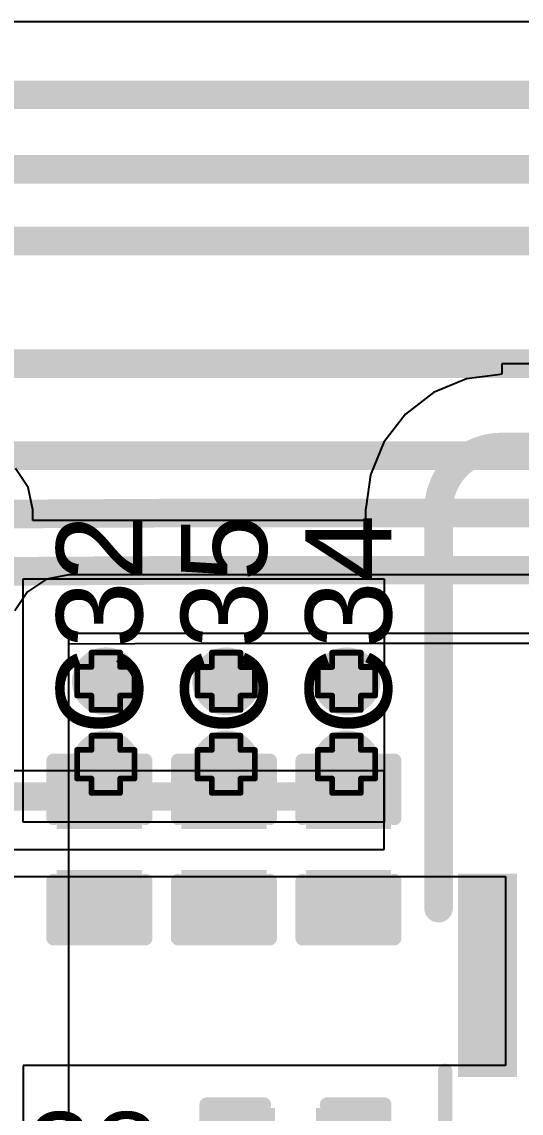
# Model space of a CAD drawing. Header units: inches. Extents: x -5 to 501, y -9 to 81.
# Drawn here: x 96.13 to 100.55, y 28.53 to 38.21 of the extents above; entities that cross this region are included whole.
import ezdxf

# ---------------------------------------------------------------- set-up
doc = ezdxf.new("R2010")
doc.units = ezdxf.units.IN
for name, color, linetype in [('Bottom Layer', 5, 'Continuous'), ('Drill Drawing', 1, 'Continuous'), ('Ground', 16, 'Continuous'), ('Power', 76, 'Continuous'), ('Top Layer', 1, 'Continuous'), ('Top Overlay', 2, 'Continuous'), ('Top Paste', 8, 'Continuous'), ('Top Solder', 216, 'Continuous'), ('Via Holes', 16, 'Continuous')]:
    doc.layers.add(name, color=color, linetype=linetype)
doc.styles.add('Arial', font='', dxfattribs={"height": 0.2})
doc.styles.get('Arial').set_extended_font_data('Arial')

msp = doc.modelspace()

# ---------------------------------------------------------------- hatches: boundary and pattern name
at = {"layer": 'Bottom Layer'}
h = msp.add_hatch(color=5, dxfattribs=at)
edge = h.paths.add_edge_path()
edge.add_arc((96.8725, 32.3651), 0.3, 0, 360)
h = msp.add_hatch(color=5, dxfattribs=at)
edge = h.paths.add_edge_path()
edge.add_arc((97.9393, 32.3644), 0.3, 0, 360)
h = msp.add_hatch(color=5, dxfattribs=at)
edge = h.paths.add_edge_path()
edge.add_arc((99.0061, 32.3644), 0.3, 0, 360)
h = msp.add_hatch(color=5, dxfattribs=at)
edge = h.paths.add_edge_path()
edge.add_arc((96.8725, 31.6285), 0.3, 0, 360)
h = msp.add_hatch(color=5, dxfattribs=at)
edge = h.paths.add_edge_path()
edge.add_arc((97.9393, 31.6285), 0.3, 0, 360)
h = msp.add_hatch(color=5, dxfattribs=at)
edge = h.paths.add_edge_path()
edge.add_arc((99.0061, 31.6285), 0.3, 0, 360)
at = {"layer": 'Ground'}
h = msp.add_hatch(color=16, dxfattribs=at)
edge = h.paths.add_edge_path()
edge.add_arc((96.8725, 32.3651), 0.3, 0, 360)
h = msp.add_hatch(color=16, dxfattribs=at)
edge = h.paths.add_edge_path()
edge.add_arc((97.9393, 32.3644), 0.3, 0, 360)
h = msp.add_hatch(color=16, dxfattribs=at)
edge = h.paths.add_edge_path()
edge.add_arc((99.0061, 32.3644), 0.3, 0, 360)
h = msp.add_hatch(color=16, dxfattribs=at)
edge = h.paths.add_edge_path()
edge.add_arc((96.8725, 31.6285), 0.3, 0, 360)
h = msp.add_hatch(color=16, dxfattribs=at)
edge = h.paths.add_edge_path()
edge.add_arc((97.9393, 31.6285), 0.3, 0, 360)
h = msp.add_hatch(color=16, dxfattribs=at)
edge = h.paths.add_edge_path()
edge.add_arc((99.0061, 31.6285), 0.3, 0, 360)
at = {"layer": 'Power'}
h = msp.add_hatch(color=76, dxfattribs=at)
edge = h.paths.add_edge_path()
edge.add_arc((96.8725, 32.3651), 0.3, 0, 360)
h = msp.add_hatch(color=76, dxfattribs=at)
edge = h.paths.add_edge_path()
edge.add_arc((97.9393, 32.3644), 0.3, 0, 360)
h = msp.add_hatch(color=76, dxfattribs=at)
edge = h.paths.add_edge_path()
edge.add_arc((99.0061, 32.3644), 0.3, 0, 360)
h = msp.add_hatch(color=76, dxfattribs=at)
edge = h.paths.add_edge_path()
edge.add_arc((96.8725, 31.6285), 0.3, 0, 360)
h = msp.add_hatch(color=76, dxfattribs=at)
edge = h.paths.add_edge_path()
edge.add_arc((97.9393, 31.6285), 0.3, 0, 360)
h = msp.add_hatch(color=76, dxfattribs=at)
edge = h.paths.add_edge_path()
edge.add_arc((99.0061, 31.6285), 0.3, 0, 360)
at = {"layer": 'Top Layer'}
h = msp.add_hatch(color=1, dxfattribs=at)
edge = h.paths.add_edge_path()
edge.add_arc((96.8725, 32.3651), 0.3, 0, 360)
h = msp.add_hatch(color=1, dxfattribs=at)
edge = h.paths.add_edge_path()
edge.add_arc((97.9393, 32.3644), 0.3, 0, 360)
h = msp.add_hatch(color=1, dxfattribs=at)
edge = h.paths.add_edge_path()
edge.add_arc((99.0061, 32.3644), 0.3, 0, 360)
h = msp.add_hatch(color=1, dxfattribs=at)
edge = h.paths.add_edge_path()
edge.add_arc((96.8725, 31.6285), 0.3, 0, 360)
h = msp.add_hatch(color=1, dxfattribs=at)
edge = h.paths.add_edge_path()
edge.add_arc((97.9393, 31.6285), 0.3, 0, 360)
h = msp.add_hatch(color=1, dxfattribs=at)
edge = h.paths.add_edge_path()
edge.add_arc((99.0061, 31.6285), 0.3, 0, 360)
for points in [[(96.4985, 31.5714), (97.1335, 31.5714), (97.1335, 31.1142), (96.4985, 31.1142)], [(97.6021, 31.5714), (98.2371, 31.5714), (98.2371, 31.1142), (97.6021, 31.1142)], [(98.7057, 31.5714), (99.3407, 31.5714), (99.3407, 31.1142), (98.7057, 31.1142)], [(96.4985, 30.6316), (97.1335, 30.6316), (97.1335, 30.1744), (96.4985, 30.1744)], [(97.6021, 30.6316), (98.2371, 30.6316), (98.2371, 30.1744), (97.6021, 30.1744)], [(98.7057, 30.6316), (99.3407, 30.6316), (99.3407, 30.1744), (98.7057, 30.1744)], [(100.0963, 30.5554), (100.4163, 30.5554), (100.4163, 28.9554), (100.0963, 28.9554)]]:
    msp.add_hatch(color=1, dxfattribs=at).paths.add_polyline_path(points)
at = {"layer": 'Top Paste'}
for points in [[(96.4985, 31.5714), (97.1335, 31.5714), (97.1335, 31.1142), (96.4985, 31.1142)], [(97.6021, 31.5714), (98.2371, 31.5714), (98.2371, 31.1142), (97.6021, 31.1142)], [(98.7057, 31.5714), (99.3407, 31.5714), (99.3407, 31.1142), (98.7057, 31.1142)], [(96.4985, 30.6316), (97.1335, 30.6316), (97.1335, 30.1744), (96.4985, 30.1744)], [(97.6021, 30.6316), (98.2371, 30.6316), (98.2371, 30.1744), (97.6021, 30.1744)], [(98.7057, 30.6316), (99.3407, 30.6316), (99.3407, 30.1744), (98.7057, 30.1744)], [(100.0963, 30.5554), (100.4163, 30.5554), (100.4163, 28.9554), (100.0963, 28.9554)]]:
    msp.add_hatch(color=8, dxfattribs=at).paths.add_polyline_path(points)
at = {"layer": 'Top Solder'}
for points in [[(96.4385, 31.6314), (97.1935, 31.6314), (97.1935, 31.0542), (96.4385, 31.0542)], [(97.5421, 31.6314), (98.2971, 31.6314), (98.2971, 31.0542), (97.5421, 31.0542)], [(98.6457, 31.6314), (99.4007, 31.6314), (99.4007, 31.0542), (98.6457, 31.0542)], [(96.4385, 30.6916), (97.1935, 30.6916), (97.1935, 30.1144), (96.4385, 30.1144)], [(97.5421, 30.6916), (98.2971, 30.6916), (98.2971, 30.1144), (97.5421, 30.1144)], [(98.6457, 30.6916), (99.4007, 30.6916), (99.4007, 30.1144), (98.6457, 30.1144)], [(99.9947, 30.657), (100.5179, 30.657), (100.5179, 28.8538), (99.9947, 28.8538)], [(97.7948, 27.8261), (97.7948, 28.5811), (98.372, 28.5811), (98.372, 27.8261)], [(98.7346, 27.8261), (98.7346, 28.5811), (99.3118, 28.5811), (99.3118, 27.8261)]]:
    msp.add_hatch(color=216, dxfattribs=at).paths.add_polyline_path(points)
at = {"layer": 'Via Holes'}
h = msp.add_hatch(color=7, dxfattribs=at)
edge = h.paths.add_edge_path()
edge.add_arc((96.8725, 32.3651), 0.15, 0, 360)
h = msp.add_hatch(color=7, dxfattribs=at)
edge = h.paths.add_edge_path()
edge.add_arc((97.9393, 32.3644), 0.15, 0, 360)
h = msp.add_hatch(color=7, dxfattribs=at)
edge = h.paths.add_edge_path()
edge.add_arc((99.0061, 32.3644), 0.15, 0, 360)
h = msp.add_hatch(color=7, dxfattribs=at)
edge = h.paths.add_edge_path()
edge.add_arc((96.8725, 31.6285), 0.15, 0, 360)
h = msp.add_hatch(color=7, dxfattribs=at)
edge = h.paths.add_edge_path()
edge.add_arc((97.9393, 31.6285), 0.15, 0, 360)
h = msp.add_hatch(color=7, dxfattribs=at)
edge = h.paths.add_edge_path()
edge.add_arc((99.0061, 31.6285), 0.15, 0, 360)

# ---------------------------------------------------------------- linework, layer by layer
at = {"layer": 'Bottom Layer'}
for p, q in [((105.7028, 38.214), (73.1881, 38.214)), ((96.5454, 32.6957), (97.7161, 32.7028)), ((96.5454, 23.6353), (96.5454, 32.6957)), ((97.7161, 32.7028), (103.8499, 32.7028))]:
    msp.add_line(p, q, dxfattribs=at)
for points in [[(73.1881, 37.5666, 0.254, 0.254, 0), (106.1974, 37.5666, 0.254, 0.254, 0)], [(73.6707, 36.9062, 0.254, 0.254, 0), (104.517, 36.9062, 0.254, 0.254, 0)], [(73.8739, 36.2712, 0.254, 0.254, 0), (103.1224, 36.2712, 0.254, 0.254, 0)], [(74.1657, 35.1809, 0.254, 0.254, 0), (102.1814, 35.1809, 0.254, 0.254, 0)], [(91.8271, 34.3662, 0.254, 0.254, 0), (103.0388, 34.3662, 0.254, 0.254, 0)], [(93.9212, 33.8353, 0.254, 0.254, 0), (97.7107, 33.8582, 0.254, 0.254, 0)], [(97.7107, 33.8582, 0.254, 0.254, -0.001511), (97.7138, 33.8582, 0.254, 0.254, 0)], [(97.7138, 33.8582, 0.254, 0.254, 0), (103.8499, 33.8582, 0.254, 0.254, 0)], [(94.6231, 33.3315, 0.254, 0.254, 0), (97.7122, 33.3502, 0.254, 0.254, 0)], [(97.7122, 33.3502, 0.254, 0.254, 0), (97.7122, 33.3502, 0.254, 0.254, 0)], [(97.7143, 33.3502, 0.254, 0.254, -0.001048), (97.7122, 33.3502, 0.254, 0.254, 0)], [(97.7143, 33.3502, 0.254, 0.254, 0), (103.8499, 33.3502, 0.254, 0.254, 0)]]:
    msp.add_lwpolyline(points, format="xyseb", dxfattribs=at)
for points in [[(97.6472, 33.8582, 0.127, 0.127, 1), (97.7742, 33.8582, 0.127, 0.127, 1)], [(97.6472, 33.8582, 0.127, 0.127, 1), (97.7742, 33.8582, 0.127, 0.127, 1)], [(97.6503, 33.8582, 0.127, 0.127, 1), (97.7773, 33.8582, 0.127, 0.127, 1)], [(97.6503, 33.8582, 0.127, 0.127, 1), (97.7773, 33.8582, 0.127, 0.127, 1)], [(97.6487, 33.3502, 0.127, 0.127, 1), (97.7757, 33.3502, 0.127, 0.127, 1)], [(97.6487, 33.3502, 0.127, 0.127, 1), (97.7757, 33.3502, 0.127, 0.127, 1)], [(97.6487, 33.3502, 0.127, 0.127, 1), (97.7757, 33.3502, 0.127, 0.127, 1)], [(97.6487, 33.3502, 0.127, 0.127, 1), (97.7757, 33.3502, 0.127, 0.127, 1)], [(97.6508, 33.3502, 0.127, 0.127, 1), (97.7778, 33.3502, 0.127, 0.127, 1)], [(97.6508, 33.3502, 0.127, 0.127, 1), (97.7778, 33.3502, 0.127, 0.127, 1)]]:
    msp.add_lwpolyline(points, format="xyseb", close=True, dxfattribs=at)
at = {"layer": 'Drill Drawing'}
for points in [[(96.7455, 32.4921, 0.0508, 0.0508, 0), (96.7455, 32.6191, 0.0508, 0.0508, 0)], [(96.7455, 32.6191, 0.0508, 0.0508, 0), (96.9995, 32.6191, 0.0508, 0.0508, 0)], [(96.9995, 32.4921, 0.0508, 0.0508, 0), (96.9995, 32.6191, 0.0508, 0.0508, 0)], [(97.8123, 32.4914, 0.0508, 0.0508, 0), (97.8123, 32.6184, 0.0508, 0.0508, 0)], [(97.8123, 32.6184, 0.0508, 0.0508, 0), (98.0663, 32.6184, 0.0508, 0.0508, 0)], [(98.0663, 32.4914, 0.0508, 0.0508, 0), (98.0663, 32.6184, 0.0508, 0.0508, 0)], [(98.8791, 32.4914, 0.0508, 0.0508, 0), (98.8791, 32.6184, 0.0508, 0.0508, 0)], [(98.8791, 32.6184, 0.0508, 0.0508, 0), (99.1331, 32.6184, 0.0508, 0.0508, 0)], [(99.1331, 32.4914, 0.0508, 0.0508, 0), (99.1331, 32.6184, 0.0508, 0.0508, 0)], [(96.6185, 32.2381, 0.0508, 0.0508, 0), (96.6185, 32.4921, 0.0508, 0.0508, 0)], [(96.6185, 32.4921, 0.0508, 0.0508, 0), (96.7455, 32.4921, 0.0508, 0.0508, 0)], [(96.9995, 32.4921, 0.0508, 0.0508, 0), (97.1265, 32.4921, 0.0508, 0.0508, 0)], [(97.1265, 32.2381, 0.0508, 0.0508, 0), (97.1265, 32.4921, 0.0508, 0.0508, 0)], [(97.6853, 32.2374, 0.0508, 0.0508, 0), (97.6853, 32.4914, 0.0508, 0.0508, 0)], [(97.6853, 32.4914, 0.0508, 0.0508, 0), (97.8123, 32.4914, 0.0508, 0.0508, 0)], [(98.0663, 32.4914, 0.0508, 0.0508, 0), (98.1933, 32.4914, 0.0508, 0.0508, 0)], [(98.1933, 32.2374, 0.0508, 0.0508, 0), (98.1933, 32.4914, 0.0508, 0.0508, 0)], [(98.7521, 32.2374, 0.0508, 0.0508, 0), (98.7521, 32.4914, 0.0508, 0.0508, 0)], [(98.7521, 32.4914, 0.0508, 0.0508, 0), (98.8791, 32.4914, 0.0508, 0.0508, 0)], [(99.1331, 32.4914, 0.0508, 0.0508, 0), (99.2601, 32.4914, 0.0508, 0.0508, 0)], [(99.2601, 32.2374, 0.0508, 0.0508, 0), (99.2601, 32.4914, 0.0508, 0.0508, 0)], [(96.6185, 32.2381, 0.0508, 0.0508, 0), (96.7455, 32.2381, 0.0508, 0.0508, 0)], [(96.7455, 32.1111, 0.0508, 0.0508, 0), (96.7455, 32.2381, 0.0508, 0.0508, 0)], [(96.9995, 32.2381, 0.0508, 0.0508, 0), (97.1265, 32.2381, 0.0508, 0.0508, 0)], [(96.9995, 32.1111, 0.0508, 0.0508, 0), (96.9995, 32.2381, 0.0508, 0.0508, 0)], [(97.6853, 32.2374, 0.0508, 0.0508, 0), (97.8123, 32.2374, 0.0508, 0.0508, 0)], [(97.8123, 32.1104, 0.0508, 0.0508, 0), (97.8123, 32.2374, 0.0508, 0.0508, 0)], [(98.0663, 32.2374, 0.0508, 0.0508, 0), (98.1933, 32.2374, 0.0508, 0.0508, 0)], [(98.0663, 32.1104, 0.0508, 0.0508, 0), (98.0663, 32.2374, 0.0508, 0.0508, 0)], [(98.7521, 32.2374, 0.0508, 0.0508, 0), (98.8791, 32.2374, 0.0508, 0.0508, 0)], [(98.8791, 32.1104, 0.0508, 0.0508, 0), (98.8791, 32.2374, 0.0508, 0.0508, 0)], [(99.1331, 32.2374, 0.0508, 0.0508, 0), (99.2601, 32.2374, 0.0508, 0.0508, 0)], [(99.1331, 32.1104, 0.0508, 0.0508, 0), (99.1331, 32.2374, 0.0508, 0.0508, 0)], [(96.7455, 32.1111, 0.0508, 0.0508, 0), (96.9995, 32.1111, 0.0508, 0.0508, 0)], [(97.8123, 32.1104, 0.0508, 0.0508, 0), (98.0663, 32.1104, 0.0508, 0.0508, 0)], [(98.8791, 32.1104, 0.0508, 0.0508, 0), (99.1331, 32.1104, 0.0508, 0.0508, 0)], [(96.7455, 31.7555, 0.0508, 0.0508, 0), (96.7455, 31.8825, 0.0508, 0.0508, 0)], [(96.7455, 31.8825, 0.0508, 0.0508, 0), (96.9995, 31.8825, 0.0508, 0.0508, 0)], [(96.9995, 31.7555, 0.0508, 0.0508, 0), (96.9995, 31.8825, 0.0508, 0.0508, 0)], [(97.8123, 31.7555, 0.0508, 0.0508, 0), (97.8123, 31.8825, 0.0508, 0.0508, 0)], [(97.8123, 31.8825, 0.0508, 0.0508, 0), (98.0663, 31.8825, 0.0508, 0.0508, 0)], [(98.0663, 31.7555, 0.0508, 0.0508, 0), (98.0663, 31.8825, 0.0508, 0.0508, 0)], [(98.8791, 31.7555, 0.0508, 0.0508, 0), (98.8791, 31.8825, 0.0508, 0.0508, 0)], [(98.8791, 31.8825, 0.0508, 0.0508, 0), (99.1331, 31.8825, 0.0508, 0.0508, 0)], [(99.1331, 31.7555, 0.0508, 0.0508, 0), (99.1331, 31.8825, 0.0508, 0.0508, 0)], [(96.6185, 31.5015, 0.0508, 0.0508, 0), (96.6185, 31.7555, 0.0508, 0.0508, 0)], [(96.6185, 31.7555, 0.0508, 0.0508, 0), (96.7455, 31.7555, 0.0508, 0.0508, 0)], [(96.9995, 31.7555, 0.0508, 0.0508, 0), (97.1265, 31.7555, 0.0508, 0.0508, 0)], [(97.1265, 31.5015, 0.0508, 0.0508, 0), (97.1265, 31.7555, 0.0508, 0.0508, 0)], [(97.6853, 31.5015, 0.0508, 0.0508, 0), (97.6853, 31.7555, 0.0508, 0.0508, 0)], [(97.6853, 31.7555, 0.0508, 0.0508, 0), (97.8123, 31.7555, 0.0508, 0.0508, 0)], [(98.0663, 31.7555, 0.0508, 0.0508, 0), (98.1933, 31.7555, 0.0508, 0.0508, 0)], [(98.1933, 31.5015, 0.0508, 0.0508, 0), (98.1933, 31.7555, 0.0508, 0.0508, 0)], [(98.7521, 31.5015, 0.0508, 0.0508, 0), (98.7521, 31.7555, 0.0508, 0.0508, 0)], [(98.7521, 31.7555, 0.0508, 0.0508, 0), (98.8791, 31.7555, 0.0508, 0.0508, 0)], [(99.1331, 31.7555, 0.0508, 0.0508, 0), (99.2601, 31.7555, 0.0508, 0.0508, 0)], [(99.2601, 31.5015, 0.0508, 0.0508, 0), (99.2601, 31.7555, 0.0508, 0.0508, 0)], [(96.6185, 31.5015, 0.0508, 0.0508, 0), (96.7455, 31.5015, 0.0508, 0.0508, 0)], [(96.7455, 31.3745, 0.0508, 0.0508, 0), (96.7455, 31.5015, 0.0508, 0.0508, 0)], [(96.9995, 31.5015, 0.0508, 0.0508, 0), (97.1265, 31.5015, 0.0508, 0.0508, 0)], [(96.9995, 31.3745, 0.0508, 0.0508, 0), (96.9995, 31.5015, 0.0508, 0.0508, 0)], [(97.6853, 31.5015, 0.0508, 0.0508, 0), (97.8123, 31.5015, 0.0508, 0.0508, 0)], [(97.8123, 31.3745, 0.0508, 0.0508, 0), (97.8123, 31.5015, 0.0508, 0.0508, 0)], [(98.0663, 31.5015, 0.0508, 0.0508, 0), (98.1933, 31.5015, 0.0508, 0.0508, 0)], [(98.0663, 31.3745, 0.0508, 0.0508, 0), (98.0663, 31.5015, 0.0508, 0.0508, 0)], [(98.7521, 31.5015, 0.0508, 0.0508, 0), (98.8791, 31.5015, 0.0508, 0.0508, 0)], [(98.8791, 31.3745, 0.0508, 0.0508, 0), (98.8791, 31.5015, 0.0508, 0.0508, 0)], [(99.1331, 31.5015, 0.0508, 0.0508, 0), (99.2601, 31.5015, 0.0508, 0.0508, 0)], [(99.1331, 31.3745, 0.0508, 0.0508, 0), (99.1331, 31.5015, 0.0508, 0.0508, 0)], [(96.7455, 31.3745, 0.0508, 0.0508, 0), (96.9995, 31.3745, 0.0508, 0.0508, 0)], [(97.8123, 31.3745, 0.0508, 0.0508, 0), (98.0663, 31.3745, 0.0508, 0.0508, 0)], [(98.8791, 31.3745, 0.0508, 0.0508, 0), (99.1331, 31.3745, 0.0508, 0.0508, 0)]]:
    msp.add_lwpolyline(points, format="xyseb", dxfattribs=at)
for points in [[(96.7328, 32.6191, 0.0254, 0.0254, 1), (96.7582, 32.6191, 0.0254, 0.0254, 1)], [(96.7328, 32.6191, 0.0254, 0.0254, 1), (96.7582, 32.6191, 0.0254, 0.0254, 1)], [(96.9868, 32.6191, 0.0254, 0.0254, 1), (97.0122, 32.6191, 0.0254, 0.0254, 1)], [(96.9868, 32.6191, 0.0254, 0.0254, 1), (97.0122, 32.6191, 0.0254, 0.0254, 1)], [(97.7996, 32.6184, 0.0254, 0.0254, 1), (97.825, 32.6184, 0.0254, 0.0254, 1)], [(97.7996, 32.6184, 0.0254, 0.0254, 1), (97.825, 32.6184, 0.0254, 0.0254, 1)], [(98.0536, 32.6184, 0.0254, 0.0254, 1), (98.079, 32.6184, 0.0254, 0.0254, 1)], [(98.0536, 32.6184, 0.0254, 0.0254, 1), (98.079, 32.6184, 0.0254, 0.0254, 1)], [(98.8664, 32.6184, 0.0254, 0.0254, 1), (98.8918, 32.6184, 0.0254, 0.0254, 1)], [(98.8664, 32.6184, 0.0254, 0.0254, 1), (98.8918, 32.6184, 0.0254, 0.0254, 1)], [(99.1204, 32.6184, 0.0254, 0.0254, 1), (99.1458, 32.6184, 0.0254, 0.0254, 1)], [(99.1204, 32.6184, 0.0254, 0.0254, 1), (99.1458, 32.6184, 0.0254, 0.0254, 1)], [(96.6058, 32.4921, 0.0254, 0.0254, 1), (96.6312, 32.4921, 0.0254, 0.0254, 1)], [(96.6058, 32.4921, 0.0254, 0.0254, 1), (96.6312, 32.4921, 0.0254, 0.0254, 1)], [(96.7328, 32.4921, 0.0254, 0.0254, 1), (96.7582, 32.4921, 0.0254, 0.0254, 1)], [(96.7328, 32.4921, 0.0254, 0.0254, 1), (96.7582, 32.4921, 0.0254, 0.0254, 1)], [(96.9868, 32.4921, 0.0254, 0.0254, 1), (97.0122, 32.4921, 0.0254, 0.0254, 1)], [(96.9868, 32.4921, 0.0254, 0.0254, 1), (97.0122, 32.4921, 0.0254, 0.0254, 1)], [(97.1138, 32.4921, 0.0254, 0.0254, 1), (97.1392, 32.4921, 0.0254, 0.0254, 1)], [(97.1138, 32.4921, 0.0254, 0.0254, 1), (97.1392, 32.4921, 0.0254, 0.0254, 1)], [(97.6726, 32.4914, 0.0254, 0.0254, 1), (97.698, 32.4914, 0.0254, 0.0254, 1)], [(97.6726, 32.4914, 0.0254, 0.0254, 1), (97.698, 32.4914, 0.0254, 0.0254, 1)], [(97.7996, 32.4914, 0.0254, 0.0254, 1), (97.825, 32.4914, 0.0254, 0.0254, 1)], [(97.7996, 32.4914, 0.0254, 0.0254, 1), (97.825, 32.4914, 0.0254, 0.0254, 1)], [(98.0536, 32.4914, 0.0254, 0.0254, 1), (98.079, 32.4914, 0.0254, 0.0254, 1)], [(98.0536, 32.4914, 0.0254, 0.0254, 1), (98.079, 32.4914, 0.0254, 0.0254, 1)], [(98.1806, 32.4914, 0.0254, 0.0254, 1), (98.206, 32.4914, 0.0254, 0.0254, 1)], [(98.1806, 32.4914, 0.0254, 0.0254, 1), (98.206, 32.4914, 0.0254, 0.0254, 1)], [(98.7394, 32.4914, 0.0254, 0.0254, 1), (98.7648, 32.4914, 0.0254, 0.0254, 1)], [(98.7394, 32.4914, 0.0254, 0.0254, 1), (98.7648, 32.4914, 0.0254, 0.0254, 1)], [(98.8664, 32.4914, 0.0254, 0.0254, 1), (98.8918, 32.4914, 0.0254, 0.0254, 1)], [(98.8664, 32.4914, 0.0254, 0.0254, 1), (98.8918, 32.4914, 0.0254, 0.0254, 1)], [(99.1204, 32.4914, 0.0254, 0.0254, 1), (99.1458, 32.4914, 0.0254, 0.0254, 1)], [(99.1204, 32.4914, 0.0254, 0.0254, 1), (99.1458, 32.4914, 0.0254, 0.0254, 1)], [(99.2474, 32.4914, 0.0254, 0.0254, 1), (99.2728, 32.4914, 0.0254, 0.0254, 1)], [(99.2474, 32.4914, 0.0254, 0.0254, 1), (99.2728, 32.4914, 0.0254, 0.0254, 1)], [(96.6058, 32.2381, 0.0254, 0.0254, 1), (96.6312, 32.2381, 0.0254, 0.0254, 1)], [(96.6058, 32.2381, 0.0254, 0.0254, 1), (96.6312, 32.2381, 0.0254, 0.0254, 1)], [(96.7328, 32.2381, 0.0254, 0.0254, 1), (96.7582, 32.2381, 0.0254, 0.0254, 1)], [(96.7328, 32.2381, 0.0254, 0.0254, 1), (96.7582, 32.2381, 0.0254, 0.0254, 1)], [(96.9868, 32.2381, 0.0254, 0.0254, 1), (97.0122, 32.2381, 0.0254, 0.0254, 1)], [(96.9868, 32.2381, 0.0254, 0.0254, 1), (97.0122, 32.2381, 0.0254, 0.0254, 1)], [(97.1138, 32.2381, 0.0254, 0.0254, 1), (97.1392, 32.2381, 0.0254, 0.0254, 1)], [(97.1138, 32.2381, 0.0254, 0.0254, 1), (97.1392, 32.2381, 0.0254, 0.0254, 1)], [(97.6726, 32.2374, 0.0254, 0.0254, 1), (97.698, 32.2374, 0.0254, 0.0254, 1)], [(97.6726, 32.2374, 0.0254, 0.0254, 1), (97.698, 32.2374, 0.0254, 0.0254, 1)], [(97.7996, 32.2374, 0.0254, 0.0254, 1), (97.825, 32.2374, 0.0254, 0.0254, 1)], [(97.7996, 32.2374, 0.0254, 0.0254, 1), (97.825, 32.2374, 0.0254, 0.0254, 1)], [(98.0536, 32.2374, 0.0254, 0.0254, 1), (98.079, 32.2374, 0.0254, 0.0254, 1)], [(98.0536, 32.2374, 0.0254, 0.0254, 1), (98.079, 32.2374, 0.0254, 0.0254, 1)], [(98.1806, 32.2374, 0.0254, 0.0254, 1), (98.206, 32.2374, 0.0254, 0.0254, 1)], [(98.1806, 32.2374, 0.0254, 0.0254, 1), (98.206, 32.2374, 0.0254, 0.0254, 1)], [(98.7394, 32.2374, 0.0254, 0.0254, 1), (98.7648, 32.2374, 0.0254, 0.0254, 1)], [(98.7394, 32.2374, 0.0254, 0.0254, 1), (98.7648, 32.2374, 0.0254, 0.0254, 1)], [(98.8664, 32.2374, 0.0254, 0.0254, 1), (98.8918, 32.2374, 0.0254, 0.0254, 1)], [(98.8664, 32.2374, 0.0254, 0.0254, 1), (98.8918, 32.2374, 0.0254, 0.0254, 1)], [(99.1204, 32.2374, 0.0254, 0.0254, 1), (99.1458, 32.2374, 0.0254, 0.0254, 1)], [(99.1204, 32.2374, 0.0254, 0.0254, 1), (99.1458, 32.2374, 0.0254, 0.0254, 1)], [(99.2474, 32.2374, 0.0254, 0.0254, 1), (99.2728, 32.2374, 0.0254, 0.0254, 1)], [(99.2474, 32.2374, 0.0254, 0.0254, 1), (99.2728, 32.2374, 0.0254, 0.0254, 1)], [(96.7328, 32.1111, 0.0254, 0.0254, 1), (96.7582, 32.1111, 0.0254, 0.0254, 1)], [(96.7328, 32.1111, 0.0254, 0.0254, 1), (96.7582, 32.1111, 0.0254, 0.0254, 1)], [(96.9868, 32.1111, 0.0254, 0.0254, 1), (97.0122, 32.1111, 0.0254, 0.0254, 1)], [(96.9868, 32.1111, 0.0254, 0.0254, 1), (97.0122, 32.1111, 0.0254, 0.0254, 1)], [(97.7996, 32.1104, 0.0254, 0.0254, 1), (97.825, 32.1104, 0.0254, 0.0254, 1)], [(97.7996, 32.1104, 0.0254, 0.0254, 1), (97.825, 32.1104, 0.0254, 0.0254, 1)], [(98.0536, 32.1104, 0.0254, 0.0254, 1), (98.079, 32.1104, 0.0254, 0.0254, 1)], [(98.0536, 32.1104, 0.0254, 0.0254, 1), (98.079, 32.1104, 0.0254, 0.0254, 1)], [(98.8664, 32.1104, 0.0254, 0.0254, 1), (98.8918, 32.1104, 0.0254, 0.0254, 1)], [(98.8664, 32.1104, 0.0254, 0.0254, 1), (98.8918, 32.1104, 0.0254, 0.0254, 1)], [(99.1204, 32.1104, 0.0254, 0.0254, 1), (99.1458, 32.1104, 0.0254, 0.0254, 1)], [(99.1204, 32.1104, 0.0254, 0.0254, 1), (99.1458, 32.1104, 0.0254, 0.0254, 1)], [(96.7328, 31.8825, 0.0254, 0.0254, 1), (96.7582, 31.8825, 0.0254, 0.0254, 1)], [(96.7328, 31.8825, 0.0254, 0.0254, 1), (96.7582, 31.8825, 0.0254, 0.0254, 1)], [(96.9868, 31.8825, 0.0254, 0.0254, 1), (97.0122, 31.8825, 0.0254, 0.0254, 1)], [(96.9868, 31.8825, 0.0254, 0.0254, 1), (97.0122, 31.8825, 0.0254, 0.0254, 1)], [(97.7996, 31.8825, 0.0254, 0.0254, 1), (97.825, 31.8825, 0.0254, 0.0254, 1)], [(97.7996, 31.8825, 0.0254, 0.0254, 1), (97.825, 31.8825, 0.0254, 0.0254, 1)], [(98.0536, 31.8825, 0.0254, 0.0254, 1), (98.079, 31.8825, 0.0254, 0.0254, 1)], [(98.0536, 31.8825, 0.0254, 0.0254, 1), (98.079, 31.8825, 0.0254, 0.0254, 1)], [(98.8664, 31.8825, 0.0254, 0.0254, 1), (98.8918, 31.8825, 0.0254, 0.0254, 1)], [(98.8664, 31.8825, 0.0254, 0.0254, 1), (98.8918, 31.8825, 0.0254, 0.0254, 1)], [(99.1204, 31.8825, 0.0254, 0.0254, 1), (99.1458, 31.8825, 0.0254, 0.0254, 1)], [(99.1204, 31.8825, 0.0254, 0.0254, 1), (99.1458, 31.8825, 0.0254, 0.0254, 1)], [(96.6058, 31.7555, 0.0254, 0.0254, 1), (96.6312, 31.7555, 0.0254, 0.0254, 1)], [(96.6058, 31.7555, 0.0254, 0.0254, 1), (96.6312, 31.7555, 0.0254, 0.0254, 1)], [(96.7328, 31.7555, 0.0254, 0.0254, 1), (96.7582, 31.7555, 0.0254, 0.0254, 1)], [(96.7328, 31.7555, 0.0254, 0.0254, 1), (96.7582, 31.7555, 0.0254, 0.0254, 1)], [(96.9868, 31.7555, 0.0254, 0.0254, 1), (97.0122, 31.7555, 0.0254, 0.0254, 1)], [(96.9868, 31.7555, 0.0254, 0.0254, 1), (97.0122, 31.7555, 0.0254, 0.0254, 1)], [(97.1138, 31.7555, 0.0254, 0.0254, 1), (97.1392, 31.7555, 0.0254, 0.0254, 1)], [(97.1138, 31.7555, 0.0254, 0.0254, 1), (97.1392, 31.7555, 0.0254, 0.0254, 1)], [(97.6726, 31.7555, 0.0254, 0.0254, 1), (97.698, 31.7555, 0.0254, 0.0254, 1)], [(97.6726, 31.7555, 0.0254, 0.0254, 1), (97.698, 31.7555, 0.0254, 0.0254, 1)], [(97.7996, 31.7555, 0.0254, 0.0254, 1), (97.825, 31.7555, 0.0254, 0.0254, 1)], [(97.7996, 31.7555, 0.0254, 0.0254, 1), (97.825, 31.7555, 0.0254, 0.0254, 1)], [(98.0536, 31.7555, 0.0254, 0.0254, 1), (98.079, 31.7555, 0.0254, 0.0254, 1)], [(98.0536, 31.7555, 0.0254, 0.0254, 1), (98.079, 31.7555, 0.0254, 0.0254, 1)], [(98.1806, 31.7555, 0.0254, 0.0254, 1), (98.206, 31.7555, 0.0254, 0.0254, 1)], [(98.1806, 31.7555, 0.0254, 0.0254, 1), (98.206, 31.7555, 0.0254, 0.0254, 1)], [(98.7394, 31.7555, 0.0254, 0.0254, 1), (98.7648, 31.7555, 0.0254, 0.0254, 1)], [(98.7394, 31.7555, 0.0254, 0.0254, 1), (98.7648, 31.7555, 0.0254, 0.0254, 1)], [(98.8664, 31.7555, 0.0254, 0.0254, 1), (98.8918, 31.7555, 0.0254, 0.0254, 1)], [(98.8664, 31.7555, 0.0254, 0.0254, 1), (98.8918, 31.7555, 0.0254, 0.0254, 1)], [(99.1204, 31.7555, 0.0254, 0.0254, 1), (99.1458, 31.7555, 0.0254, 0.0254, 1)], [(99.1204, 31.7555, 0.0254, 0.0254, 1), (99.1458, 31.7555, 0.0254, 0.0254, 1)], [(99.2474, 31.7555, 0.0254, 0.0254, 1), (99.2728, 31.7555, 0.0254, 0.0254, 1)], [(99.2474, 31.7555, 0.0254, 0.0254, 1), (99.2728, 31.7555, 0.0254, 0.0254, 1)], [(96.6058, 31.5015, 0.0254, 0.0254, 1), (96.6312, 31.5015, 0.0254, 0.0254, 1)], [(96.6058, 31.5015, 0.0254, 0.0254, 1), (96.6312, 31.5015, 0.0254, 0.0254, 1)], [(96.7328, 31.5015, 0.0254, 0.0254, 1), (96.7582, 31.5015, 0.0254, 0.0254, 1)], [(96.7328, 31.5015, 0.0254, 0.0254, 1), (96.7582, 31.5015, 0.0254, 0.0254, 1)], [(96.9868, 31.5015, 0.0254, 0.0254, 1), (97.0122, 31.5015, 0.0254, 0.0254, 1)], [(96.9868, 31.5015, 0.0254, 0.0254, 1), (97.0122, 31.5015, 0.0254, 0.0254, 1)], [(97.1138, 31.5015, 0.0254, 0.0254, 1), (97.1392, 31.5015, 0.0254, 0.0254, 1)], [(97.1138, 31.5015, 0.0254, 0.0254, 1), (97.1392, 31.5015, 0.0254, 0.0254, 1)], [(97.6726, 31.5015, 0.0254, 0.0254, 1), (97.698, 31.5015, 0.0254, 0.0254, 1)], [(97.6726, 31.5015, 0.0254, 0.0254, 1), (97.698, 31.5015, 0.0254, 0.0254, 1)], [(97.7996, 31.5015, 0.0254, 0.0254, 1), (97.825, 31.5015, 0.0254, 0.0254, 1)], [(97.7996, 31.5015, 0.0254, 0.0254, 1), (97.825, 31.5015, 0.0254, 0.0254, 1)], [(98.0536, 31.5015, 0.0254, 0.0254, 1), (98.079, 31.5015, 0.0254, 0.0254, 1)], [(98.0536, 31.5015, 0.0254, 0.0254, 1), (98.079, 31.5015, 0.0254, 0.0254, 1)], [(98.1806, 31.5015, 0.0254, 0.0254, 1), (98.206, 31.5015, 0.0254, 0.0254, 1)], [(98.1806, 31.5015, 0.0254, 0.0254, 1), (98.206, 31.5015, 0.0254, 0.0254, 1)], [(98.7394, 31.5015, 0.0254, 0.0254, 1), (98.7648, 31.5015, 0.0254, 0.0254, 1)], [(98.7394, 31.5015, 0.0254, 0.0254, 1), (98.7648, 31.5015, 0.0254, 0.0254, 1)], [(98.8664, 31.5015, 0.0254, 0.0254, 1), (98.8918, 31.5015, 0.0254, 0.0254, 1)], [(98.8664, 31.5015, 0.0254, 0.0254, 1), (98.8918, 31.5015, 0.0254, 0.0254, 1)], [(99.1204, 31.5015, 0.0254, 0.0254, 1), (99.1458, 31.5015, 0.0254, 0.0254, 1)], [(99.1204, 31.5015, 0.0254, 0.0254, 1), (99.1458, 31.5015, 0.0254, 0.0254, 1)], [(99.2474, 31.5015, 0.0254, 0.0254, 1), (99.2728, 31.5015, 0.0254, 0.0254, 1)], [(99.2474, 31.5015, 0.0254, 0.0254, 1), (99.2728, 31.5015, 0.0254, 0.0254, 1)], [(96.7328, 31.3745, 0.0254, 0.0254, 1), (96.7582, 31.3745, 0.0254, 0.0254, 1)], [(96.7328, 31.3745, 0.0254, 0.0254, 1), (96.7582, 31.3745, 0.0254, 0.0254, 1)], [(96.9868, 31.3745, 0.0254, 0.0254, 1), (97.0122, 31.3745, 0.0254, 0.0254, 1)], [(96.9868, 31.3745, 0.0254, 0.0254, 1), (97.0122, 31.3745, 0.0254, 0.0254, 1)], [(97.7996, 31.3745, 0.0254, 0.0254, 1), (97.825, 31.3745, 0.0254, 0.0254, 1)], [(97.7996, 31.3745, 0.0254, 0.0254, 1), (97.825, 31.3745, 0.0254, 0.0254, 1)], [(98.0536, 31.3745, 0.0254, 0.0254, 1), (98.079, 31.3745, 0.0254, 0.0254, 1)], [(98.0536, 31.3745, 0.0254, 0.0254, 1), (98.079, 31.3745, 0.0254, 0.0254, 1)], [(98.8664, 31.3745, 0.0254, 0.0254, 1), (98.8918, 31.3745, 0.0254, 0.0254, 1)], [(98.8664, 31.3745, 0.0254, 0.0254, 1), (98.8918, 31.3745, 0.0254, 0.0254, 1)], [(99.1204, 31.3745, 0.0254, 0.0254, 1), (99.1458, 31.3745, 0.0254, 0.0254, 1)], [(99.1204, 31.3745, 0.0254, 0.0254, 1), (99.1458, 31.3745, 0.0254, 0.0254, 1)]]:
    msp.add_lwpolyline(points, format="xyseb", close=True, dxfattribs=at)
at = {"layer": 'Ground'}
for p, q in [((96.5454, 33.3094), (96.3472, 33.2699)), ((108.4326, 33.3094), (96.5454, 33.3094)), ((96.3472, 33.2699), (96.1792, 33.1576)), ((96.1792, 33.1576), (96.0669, 32.9896)), ((96.5454, 23.6353), (96.5454, 32.7914)), ((96.5454, 32.7914), (108.4326, 32.7914))]:
    msp.add_line(p, q, dxfattribs=at)
at = {"layer": 'Power'}
for p, q in [((96.5454, 33.3094), (96.3472, 33.2699)), ((108.4326, 33.3094), (96.5454, 33.3094)), ((96.3472, 33.2699), (96.1792, 33.1576)), ((96.1792, 33.1576), (96.0669, 32.9896)), ((96.5454, 23.6353), (96.5454, 32.7914)), ((96.5454, 32.7914), (108.4326, 32.7914))]:
    msp.add_line(p, q, dxfattribs=at)
at = {"layer": 'Top Layer'}
for p, q in [((101.4143, 35.179), (100.382, 35.179)), ((100.382, 35.179), (100.382, 35.0898)), ((100.0681, 35.0467), (99.778, 34.9266)), ((100.3474, 35.0835), (100.0681, 35.0467)), ((100.3794, 35.0898), (100.3474, 35.0835)), ((100.382, 35.0898), (100.3794, 35.0898)), ((99.778, 34.9266), (99.529, 34.7354)), ((99.529, 34.7354), (99.3378, 34.4864)), ((99.3378, 34.4864), (99.2177, 34.1963)), ((96.1857, 34.0832), (96.0734, 34.2513)), ((99.2177, 34.1963), (99.1809, 33.917)), ((96.2252, 33.885), (96.1857, 34.0832)), ((96.2252, 33.792), (96.2252, 33.885)), ((99.1809, 33.917), (99.1746, 33.885)), ((99.1746, 33.885), (99.1746, 33.792)), ((99.1746, 33.792), (96.2252, 33.792)), ((96.1414, 31.1142), (96.1414, 33.274)), ((96.1414, 33.274), (99.3407, 33.274)), ((99.3407, 33.274), (99.3407, 31.1142)), ((99.3407, 31.5714), (94.5207, 31.5714)), ((99.3407, 30.8729), (99.3407, 31.5714)), ((99.3407, 31.1142), (96.1414, 31.1142)), ((93.9207, 30.8729), (99.3407, 30.8729)), ((99.3407, 30.8729), (99.3407, 30.8729)), ((93.9207, 30.6316), (100.4163, 30.6316)), ((100.4163, 30.6316), (100.4163, 28.9554)), ((100.4163, 28.9554), (96.1414, 28.9554)), ((96.1414, 28.9554), (96.1414, 25.2915))]:
    msp.add_line(p, q, dxfattribs=at)
for points in [[(99.822, 33.885, 0.254, 0.254, -0.414214), (100.3794, 34.4424, 0.254, 0.254, 0)], [(100.3794, 34.4424, 0.254, 0.254, 0), (101.2075, 34.4424, 0.254, 0.254, 0)], [(99.822, 30.353, 0.254, 0.254, 0), (99.822, 33.885, 0.254, 0.254, 0)], [(94.3865, 31.3428, 0.254, 0.254, 0), (99.0232, 31.3428, 0.254, 0.254, 0)]]:
    msp.add_lwpolyline(points, format="xyseb", dxfattribs=at)
for points in [[(100.3159, 34.4424, 0.127, 0.127, 1), (100.4429, 34.4424, 0.127, 0.127, 1)], [(100.3159, 34.4424, 0.127, 0.127, 1), (100.4429, 34.4424, 0.127, 0.127, 1)], [(99.7585, 33.885, 0.127, 0.127, 1), (99.8855, 33.885, 0.127, 0.127, 1)], [(99.7585, 33.885, 0.127, 0.127, 1), (99.8855, 33.885, 0.127, 0.127, 1)], [(98.9597, 31.3428, 0.127, 0.127, 1), (99.0867, 31.3428, 0.127, 0.127, 1)], [(99.7585, 30.353, 0.127, 0.127, 1), (99.8855, 30.353, 0.127, 0.127, 1)]]:
    msp.add_lwpolyline(points, format="xyseb", close=True, dxfattribs=at)
at = {"layer": 'Top Overlay'}
for points in [[(96.4096, 31.1523, 0.127, 0.127, 0), (96.4096, 31.6603, 0.127, 0.127, 0)], [(96.4096, 31.6603, 0.127, 0.127, 0), (97.2224, 31.6603, 0.127, 0.127, 0)], [(97.2224, 31.1523, 0.127, 0.127, 0), (97.2224, 31.6603, 0.127, 0.127, 0)], [(97.5132, 31.1523, 0.127, 0.127, 0), (97.5132, 31.6603, 0.127, 0.127, 0)], [(97.5132, 31.6603, 0.127, 0.127, 0), (98.326, 31.6603, 0.127, 0.127, 0)], [(98.326, 31.1523, 0.127, 0.127, 0), (98.326, 31.6603, 0.127, 0.127, 0)], [(98.6168, 31.1523, 0.127, 0.127, 0), (98.6168, 31.6603, 0.127, 0.127, 0)], [(98.6168, 31.6603, 0.127, 0.127, 0), (99.4296, 31.6603, 0.127, 0.127, 0)], [(99.4296, 31.1523, 0.127, 0.127, 0), (99.4296, 31.6603, 0.127, 0.127, 0)], [(96.4096, 30.0855, 0.127, 0.127, 0), (96.4096, 30.5935, 0.127, 0.127, 0)], [(97.2224, 30.0855, 0.127, 0.127, 0), (97.2224, 30.5935, 0.127, 0.127, 0)], [(97.5132, 30.0855, 0.127, 0.127, 0), (97.5132, 30.5935, 0.127, 0.127, 0)], [(98.326, 30.0855, 0.127, 0.127, 0), (98.326, 30.5935, 0.127, 0.127, 0)], [(98.6168, 30.0855, 0.127, 0.127, 0), (98.6168, 30.5935, 0.127, 0.127, 0)], [(99.4296, 30.0855, 0.127, 0.127, 0), (99.4296, 30.5935, 0.127, 0.127, 0)], [(96.4096, 30.0855, 0.127, 0.127, 0), (97.2224, 30.0855, 0.127, 0.127, 0)], [(97.5132, 30.0855, 0.127, 0.127, 0), (98.326, 30.0855, 0.127, 0.127, 0)], [(98.6168, 30.0855, 0.127, 0.127, 0), (99.4296, 30.0855, 0.127, 0.127, 0)], [(99.8793, 25.0488, 0.127, 0.127, 0), (99.8793, 28.9096, 0.127, 0.127, 0)], [(97.7659, 28.61, 0.127, 0.127, 0), (98.2739, 28.61, 0.127, 0.127, 0)], [(97.7659, 27.7972, 0.127, 0.127, 0), (97.7659, 28.61, 0.127, 0.127, 0)], [(98.8327, 28.61, 0.127, 0.127, 0), (99.3407, 28.61, 0.127, 0.127, 0)], [(99.3407, 27.7972, 0.127, 0.127, 0), (99.3407, 28.61, 0.127, 0.127, 0)]]:
    msp.add_lwpolyline(points, format="xyseb", dxfattribs=at)
for points in [[(96.3779, 31.6603, 0.0635, 0.0635, 1), (96.4414, 31.6603, 0.0635, 0.0635, 1)], [(96.3779, 31.6603, 0.0635, 0.0635, 1), (96.4414, 31.6603, 0.0635, 0.0635, 1)], [(97.1907, 31.6603, 0.0635, 0.0635, 1), (97.2542, 31.6603, 0.0635, 0.0635, 1)], [(97.1907, 31.6603, 0.0635, 0.0635, 1), (97.2542, 31.6603, 0.0635, 0.0635, 1)], [(97.4815, 31.6603, 0.0635, 0.0635, 1), (97.545, 31.6603, 0.0635, 0.0635, 1)], [(97.4815, 31.6603, 0.0635, 0.0635, 1), (97.545, 31.6603, 0.0635, 0.0635, 1)], [(98.2943, 31.6603, 0.0635, 0.0635, 1), (98.3578, 31.6603, 0.0635, 0.0635, 1)], [(98.2943, 31.6603, 0.0635, 0.0635, 1), (98.3578, 31.6603, 0.0635, 0.0635, 1)], [(98.5851, 31.6603, 0.0635, 0.0635, 1), (98.6486, 31.6603, 0.0635, 0.0635, 1)], [(98.5851, 31.6603, 0.0635, 0.0635, 1), (98.6486, 31.6603, 0.0635, 0.0635, 1)], [(99.3979, 31.6603, 0.0635, 0.0635, 1), (99.4614, 31.6603, 0.0635, 0.0635, 1)], [(99.3979, 31.6603, 0.0635, 0.0635, 1), (99.4614, 31.6603, 0.0635, 0.0635, 1)], [(96.3779, 31.1523, 0.0635, 0.0635, 1), (96.4414, 31.1523, 0.0635, 0.0635, 1)], [(97.1907, 31.1523, 0.0635, 0.0635, 1), (97.2542, 31.1523, 0.0635, 0.0635, 1)], [(97.4815, 31.1523, 0.0635, 0.0635, 1), (97.545, 31.1523, 0.0635, 0.0635, 1)], [(98.2943, 31.1523, 0.0635, 0.0635, 1), (98.3578, 31.1523, 0.0635, 0.0635, 1)], [(98.5851, 31.1523, 0.0635, 0.0635, 1), (98.6486, 31.1523, 0.0635, 0.0635, 1)], [(99.3979, 31.1523, 0.0635, 0.0635, 1), (99.4614, 31.1523, 0.0635, 0.0635, 1)], [(96.3779, 30.5935, 0.0635, 0.0635, 1), (96.4414, 30.5935, 0.0635, 0.0635, 1)], [(97.1907, 30.5935, 0.0635, 0.0635, 1), (97.2542, 30.5935, 0.0635, 0.0635, 1)], [(97.4815, 30.5935, 0.0635, 0.0635, 1), (97.545, 30.5935, 0.0635, 0.0635, 1)], [(98.2943, 30.5935, 0.0635, 0.0635, 1), (98.3578, 30.5935, 0.0635, 0.0635, 1)], [(98.5851, 30.5935, 0.0635, 0.0635, 1), (98.6486, 30.5935, 0.0635, 0.0635, 1)], [(99.3979, 30.5935, 0.0635, 0.0635, 1), (99.4614, 30.5935, 0.0635, 0.0635, 1)], [(96.3779, 30.0855, 0.0635, 0.0635, 1), (96.4414, 30.0855, 0.0635, 0.0635, 1)], [(96.3779, 30.0855, 0.0635, 0.0635, 1), (96.4414, 30.0855, 0.0635, 0.0635, 1)], [(97.1907, 30.0855, 0.0635, 0.0635, 1), (97.2542, 30.0855, 0.0635, 0.0635, 1)], [(97.1907, 30.0855, 0.0635, 0.0635, 1), (97.2542, 30.0855, 0.0635, 0.0635, 1)], [(97.4815, 30.0855, 0.0635, 0.0635, 1), (97.545, 30.0855, 0.0635, 0.0635, 1)], [(97.4815, 30.0855, 0.0635, 0.0635, 1), (97.545, 30.0855, 0.0635, 0.0635, 1)], [(98.2943, 30.0855, 0.0635, 0.0635, 1), (98.3578, 30.0855, 0.0635, 0.0635, 1)], [(98.2943, 30.0855, 0.0635, 0.0635, 1), (98.3578, 30.0855, 0.0635, 0.0635, 1)], [(98.5851, 30.0855, 0.0635, 0.0635, 1), (98.6486, 30.0855, 0.0635, 0.0635, 1)], [(98.5851, 30.0855, 0.0635, 0.0635, 1), (98.6486, 30.0855, 0.0635, 0.0635, 1)], [(99.3979, 30.0855, 0.0635, 0.0635, 1), (99.4614, 30.0855, 0.0635, 0.0635, 1)], [(99.3979, 30.0855, 0.0635, 0.0635, 1), (99.4614, 30.0855, 0.0635, 0.0635, 1)], [(99.8475, 28.9096, 0.0635, 0.0635, 1), (99.911, 28.9096, 0.0635, 0.0635, 1)], [(97.7342, 28.61, 0.0635, 0.0635, 1), (97.7977, 28.61, 0.0635, 0.0635, 1)], [(97.7342, 28.61, 0.0635, 0.0635, 1), (97.7977, 28.61, 0.0635, 0.0635, 1)], [(98.2422, 28.61, 0.0635, 0.0635, 1), (98.3057, 28.61, 0.0635, 0.0635, 1)], [(98.801, 28.61, 0.0635, 0.0635, 1), (98.8645, 28.61, 0.0635, 0.0635, 1)], [(99.309, 28.61, 0.0635, 0.0635, 1), (99.3725, 28.61, 0.0635, 0.0635, 1)], [(99.309, 28.61, 0.0635, 0.0635, 1), (99.3725, 28.61, 0.0635, 0.0635, 1)]]:
    msp.add_lwpolyline(points, format="xyseb", close=True, dxfattribs=at)

# ---------------------------------------------------------------- texts
at = {"layer": 'Top Overlay', "style": 'Arial'}
for s, p in [('C32', (97.1969, 31.8897)), ('C35', (98.3005, 31.8892)), ('C34', (99.4041, 31.8892))]:
    msp.add_text(s, height=0.762, rotation=90, dxfattribs=at).set_placement(p)
msp.add_text('C38', height=0.762, dxfattribs=at).set_placement((95.4013, 27.7812))

doc.saveas('drawing.dxf')
